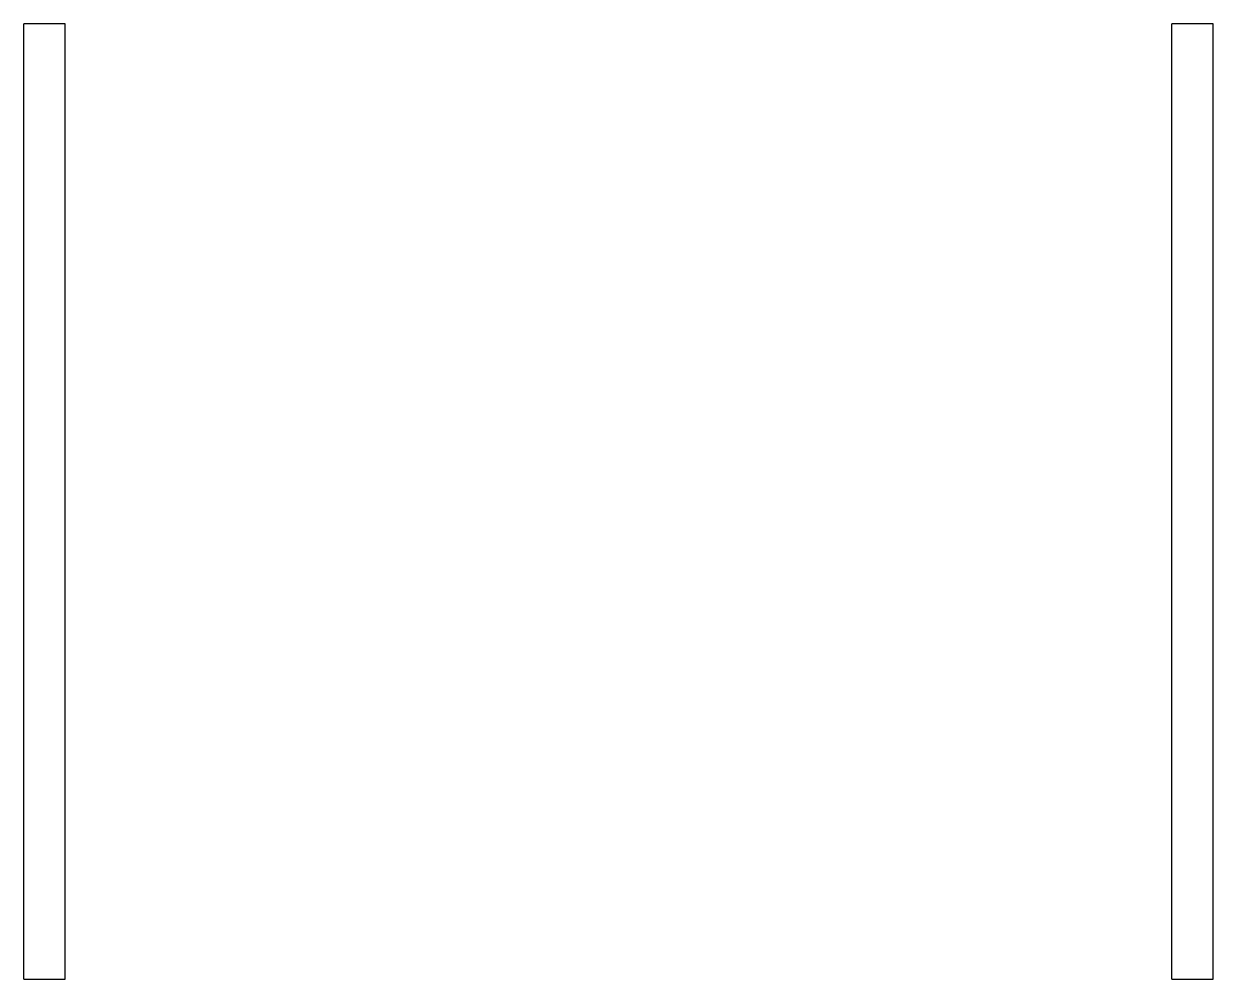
# Model space of a CAD drawing. Header units: millimetres. Extents: x 0 to 173, y -139 to 0.
import ezdxf

# ---------------------------------------------------------------- set-up
doc = ezdxf.new("R2010")
doc.units = ezdxf.units.MM
doc.layers.add('flat', color=7, linetype='CONTINUOUS')

msp = doc.modelspace()

# ---------------------------------------------------------------- linework, layer by layer
at = {"layer": 'flat'}
for p, q in [((6, 0), (0, 0)), ((0, -139), (0, 0)), ((6, -139), (6, 0)), ((173, 0), (167, 0)), ((167, -139), (167, 0)), ((173, -139), (173, 0)), ((0, -139), (6, -139)), ((167, -139), (173, -139))]:
    msp.add_line(p, q, dxfattribs=at)

doc.saveas('drawing.dxf')
